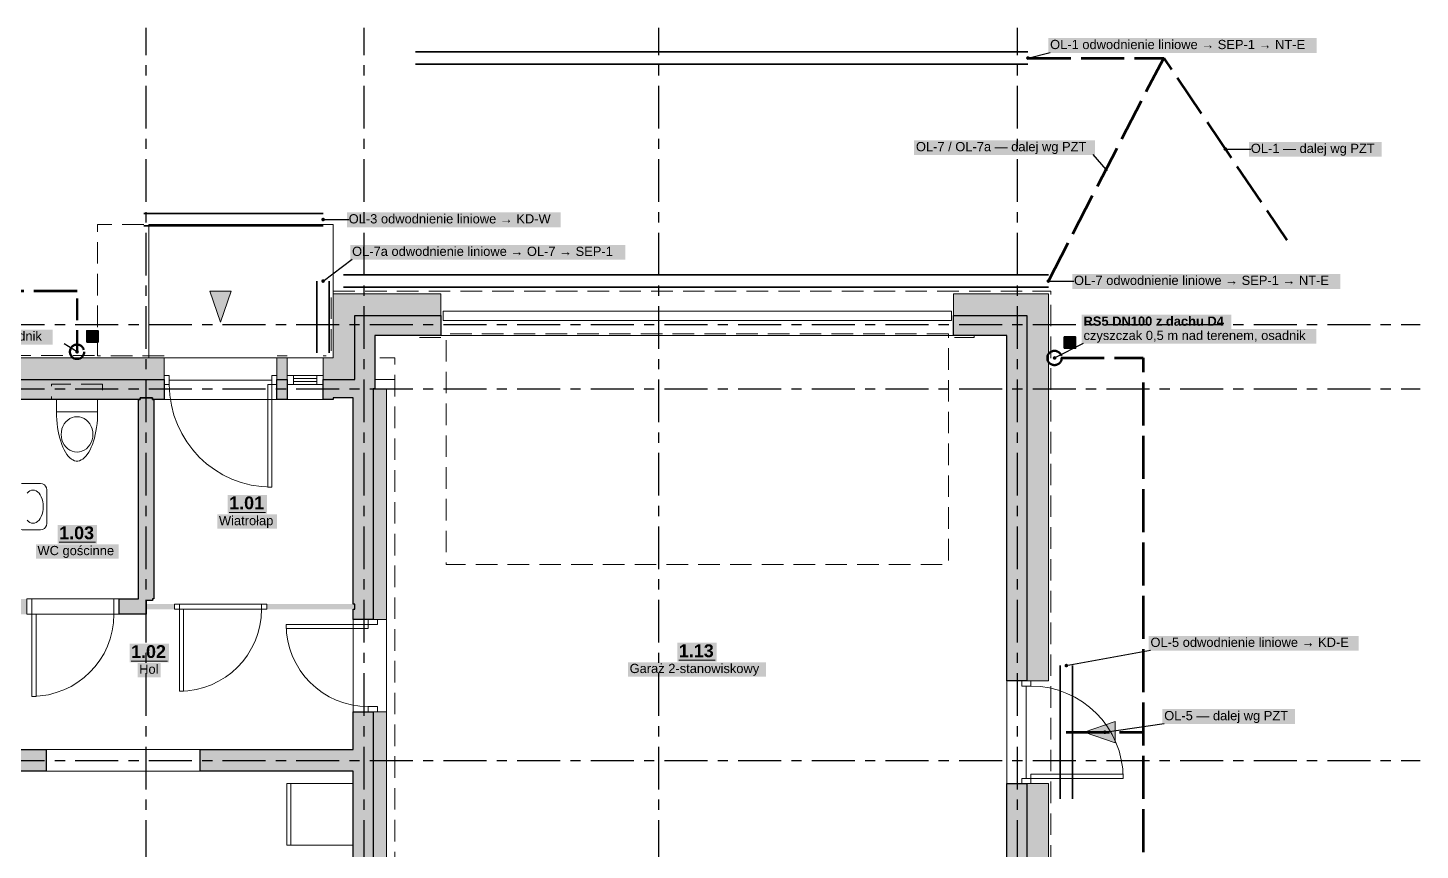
# Model space of a CAD drawing. Header units: metres. Extents: x -4.1 to 68, y -4.1 to 12.3.
# Drawn here: x 54.46 to 68.04, y 4.25 to 12.27 of the extents above; entities that cross this region are included whole.
import ezdxf

# ---------------------------------------------------------------- set-up
doc = ezdxf.new("R2010")
doc.units = ezdxf.units.M
for name, pattern in [('KRESKA_DLUGA', [9.45, 8.4, -1.05]), ('KRESKOWA', [5.25, 4.2, -1.05]), ('PUNKTOWA', [10.5, 8.4, -1.05, 0, -1.05])]:
    doc.linetypes.add(name, pattern=pattern)
doc.layers.add('A-MASKA', color=7, linetype='Continuous', lineweight=18)
doc.layers.add('S-OPISY', color=2, linetype='Continuous', lineweight=25)
for name, color, linetype, lineweight, true_color in [('I-OSIE', 8, 'PUNKTOWA', 18, 0x7a7a7a), ('I-PODKLAD', 8, 'Continuous', 18, 0x9a9a9a), ('I-PODKLAD-SCIANY', 8, 'Continuous', 25, 0x6e6e6e), ('I-PODKLAD-WYPELN', 254, 'Continuous', 18, 0xe6e6e6), ('I-POMIESZCZENIA', 8, 'Continuous', 25, 0x4a4a4a), ('S-DESZCZ', 150, 'KRESKA_DLUGA', 35, 0x00808a), ('S-KANAL', 34, 'Continuous', 50, 0x7a4500)]:
    doc.layers.add(name, color=color, linetype=linetype, lineweight=lineweight, true_color=true_color)
doc.styles.add('PL_ARIAL', font='arial.ttf')
doc.styles.add('PL_ARIAL_B', font='arialbd.ttf')

msp = doc.modelspace()

# ---------------------------------------------------------------- hatches: boundary and pattern name
at = {"layer": 'A-MASKA', "true_color": 0xffffff}
for points in [[(64.416, 12.024), (67.033, 12.024), (67.033, 12.169), (64.416, 12.169)], [(63.107, 11.028), (64.872, 11.028), (64.872, 11.173), (63.107, 11.173)], [(66.375, 11.012), (67.668, 11.012), (67.668, 11.157), (66.375, 11.157)], [(57.575, 10.324), (59.66, 10.324), (59.66, 10.469), (57.575, 10.469)], [(57.608, 10.007), (60.289, 10.007), (60.289, 10.152), (57.608, 10.152)], [(64.65, 9.724), (67.266, 9.724), (67.266, 9.869), (64.65, 9.869)], [(64.743, 9.327), (66.203, 9.327), (66.203, 9.472), (64.743, 9.472)], [(52.415, 9.181), (54.704, 9.181), (54.704, 9.326), (52.415, 9.326)], [(64.743, 9.188), (67.032, 9.188), (67.032, 9.332), (64.743, 9.332)], [(56.411, 7.531), (56.794, 7.531), (56.794, 7.714), (56.411, 7.714)], [(56.311, 7.384), (56.894, 7.384), (56.894, 7.524), (56.311, 7.524)], [(54.753, 7.239), (55.137, 7.239), (55.137, 7.422), (54.753, 7.422)], [(54.541, 7.093), (55.349, 7.093), (55.349, 7.232), (54.541, 7.232)], [(55.454, 6.082), (55.838, 6.082), (55.838, 6.264), (55.454, 6.264)], [(60.798, 6.089), (61.182, 6.089), (61.182, 6.272), (60.798, 6.272)], [(65.396, 6.194), (67.445, 6.194), (67.445, 6.339), (65.396, 6.339)], [(55.533, 5.935), (55.759, 5.935), (55.759, 6.075), (55.533, 6.075)], [(60.317, 5.942), (61.663, 5.942), (61.663, 6.082), (60.317, 6.082)], [(65.529, 5.48), (66.822, 5.48), (66.822, 5.625), (65.529, 5.625)]]:
    msp.add_hatch(color=7, dxfattribs=at).paths.add_polyline_path(points)
at = {"layer": 'I-PODKLAD-WYPELN', "true_color": 0xcfcfcf}
for points in [[(56.342, 9.4), (56.447, 9.7), (56.237, 9.7)], [(55.617, 6.65), (55.892, 6.65), (55.892, 6.6), (55.617, 6.6)], [(57.652, 6.6), (56.792, 6.6), (56.792, 6.65), (57.652, 6.65)], [(64.767, 5.4), (65.067, 5.295), (65.067, 5.505)]]:
    msp.add_hatch(color=7, dxfattribs=at).paths.add_polyline_path(points)
at = {"layer": 'I-PODKLAD-WYPELN', "true_color": 0xe4e4e4}
h = msp.add_hatch(color=7, dxfattribs=at)
h.paths.add_polyline_path([(57.637, 8.66), (57.637, 8.66), (57.442, 8.66), (57.442, 8.66), (57.442, 8.66), (57.442, 8.66), (57.442, 8.66), (57.442, 8.66), (57.442, 8.66), (57.442, 8.66), (57.442, 8.66), (57.442, 8.66), (57.442, 8.66), (57.442, 8.66), (57.442, 8.66), (57.442, 8.66), (57.442, 8.66), (57.442, 8.66), (57.442, 8.66), (57.442, 8.645), (57.442, 8.645), (57.442, 8.645), (57.342, 8.645), (57.342, 8.645), (57.342, 8.645), (57.342, 8.84), (57.342, 8.84), (57.342, 8.84), (57.342, 8.84), (57.342, 9.05), (57.442, 9.05), (57.442, 9.675), (58.492, 9.675), (58.492, 9.465), (58.492, 9.27), (57.847, 9.27), (57.847, 9.27), (57.847, 9.27), (57.847, 9.27), (57.847, 8.75), (57.847, 8.75), (57.847, 8.75), (57.962, 8.75), (57.962, 8.75), (57.962, 8.75), (57.962, 6.5), (57.962, 6.5), (57.962, 6.5), (57.832, 6.5), (57.832, 6.5), (57.832, 6.5), (57.832, 6.5), (57.832, 6.5), (57.637, 6.5), (57.637, 6.5), (57.637, 6.5), (57.637, 6.6), (57.637, 6.6), (57.637, 6.6), (56.792, 6.6), (56.792, 6.65), (57.637, 6.65), (57.637, 6.65), (57.637, 6.65), (57.637, 8.66)])
h.paths.add_polyline_path([(57.652, 9.285), (57.652, 9.285), (57.652, 9.285), (57.652, 9.285)], flags=0)
h.paths.add_polyline_path([(57.652, 8.84), (57.652, 8.84), (57.652, 8.84), (57.652, 8.84)], flags=0)
h.paths.add_polyline_path([(57.652, 8.75), (57.652, 8.75), (57.652, 8.75), (57.652, 8.75), (57.652, 8.75)], flags=0)
h.paths.add_polyline_path([(57.832, 8.75), (57.832, 8.75), (57.832, 8.75), (57.832, 8.75), (57.832, 8.75)], flags=0)
h.paths.add_polyline_path([(57.832, 9.285), (57.832, 9.285), (57.832, 9.285), (57.832, 9.285)], flags=0)
for points in [[(64.417, 9.675), (64.417, 5.9), (64.207, 5.9), (64.012, 5.9), (64.012, 9.27), (63.492, 9.27), (63.492, 9.465), (63.492, 9.675)], [(56.892, 8.645), (56.892, 8.84), (56.892, 8.84), (56.892, 8.84), (56.892, 8.84), (56.892, 9.05), (56.992, 9.05), (56.992, 8.84), (56.992, 8.84), (56.992, 8.84), (56.992, 8.84), (56.992, 8.645), (56.992, 8.645), (56.992, 8.645), (56.892, 8.645), (56.892, 8.645)], [(64.012, 0.105), (64.012, 2.77), (60.692, 2.77), (60.692, 2.5), (60.677, 2.5), (60.542, 2.5), (60.542, 2.77), (60.242, 2.77), (60.242, 2.965), (60.242, 3.095), (64.012, 3.095), (64.012, 4.9), (64.207, 4.9), (64.417, 4.9), (64.417, -0.3), (58.992, -0.3), (58.992, -0.09), (58.992, 0.105), (60.542, 0.105), (60.542, 1.6), (60.677, 1.6), (60.692, 1.6), (60.692, 0.105)]]:
    msp.add_hatch(color=7, dxfattribs=at).paths.add_polyline_path(points)
h = msp.add_hatch(color=7, dxfattribs=at)
h.paths.add_polyline_path([(51.012, 5.23), (51.012, 5.23), (51.012, 5.23), (51.012, 6.35), (51.012, 6.35), (51.012, 6.35), (51.012, 6.35), (51.012, 6.35), (50.892, 6.35), (50.892, 6.35), (50.892, 6.35), (50.892, 6.365), (50.892, 6.365), (50.892, 6.365), (50.892, 6.365), (50.892, 6.5), (50.892, 6.5), (50.892, 6.5), (50.892, 6.5), (50.892, 6.5), (51.512, 6.5), (51.512, 6.5), (51.512, 6.5), (51.512, 6.5), (51.512, 6.5), (51.512, 8.645), (51.512, 8.645), (51.512, 8.645), (51.512, 8.645), (51.512, 8.645), (50.842, 8.645), (50.842, 8.645), (50.842, 8.645), (50.842, 8.84), (50.842, 8.84), (50.842, 8.84), (50.842, 8.84), (50.842, 9.05), (55.792, 9.05), (55.792, 8.84), (55.792, 8.84), (55.792, 8.84), (55.792, 8.84), (55.792, 8.645), (55.792, 8.645), (55.792, 8.645), (55.692, 8.645), (55.692, 6.7), (55.677, 6.7), (55.677, 6.7), (55.677, 6.7), (55.677, 6.7), (55.677, 6.7), (55.677, 6.7), (55.677, 6.7), (55.677, 6.7), (55.677, 6.7), (55.677, 6.7), (55.677, 6.7), (55.677, 6.685), (55.617, 6.685), (55.617, 6.685), (55.617, 6.685), (55.617, 6.685), (55.617, 6.685), (55.617, 6.65), (55.892, 6.65), (55.892, 6.6), (55.617, 6.6), (55.617, 6.565), (55.617, 6.565), (55.617, 6.565), (55.617, 6.55), (55.617, 6.55), (55.617, 6.55), (55.352, 6.55), (55.352, 6.55), (55.352, 6.55), (55.352, 6.565), (55.352, 6.565), (55.352, 6.565), (55.352, 6.565), (55.352, 6.7), (55.352, 6.7), (55.352, 6.7), (55.352, 6.7), (55.352, 6.7), (55.542, 6.7), (55.542, 8.645), (54.347, 8.645), (54.347, 8.645), (54.347, 8.645), (54.347, 6.7), (54.347, 6.7), (54.347, 6.7), (54.347, 6.7), (54.347, 6.7), (54.452, 6.7), (54.452, 6.7), (54.452, 6.7), (54.452, 6.7), (54.452, 6.7), (54.452, 6.565), (54.452, 6.565), (54.452, 6.565), (54.452, 6.55), (54.452, 6.55), (54.452, 6.55), (54.347, 6.55), (54.347, 6.55), (54.347, 6.55), (54.347, 5.23), (54.347, 5.23), (54.347, 5.23), (54.642, 5.23), (54.642, 5.23), (54.642, 5.23), (54.642, 5.23), (54.642, 5.23), (54.642, 5.035), (54.642, 5.035), (54.642, 5.035), (54.642, 5.02), (54.642, 5.02), (54.642, 5.02), (54.242, 5.02), (54.242, 5.02), (54.242, 5.02), (54.242, 5.02), (54.242, 5.02), (53.942, 5.02), (53.942, 5.02), (53.942, 5.02), (53.942, 5.035), (53.942, 5.035), (53.942, 5.035), (53.942, 5.035), (53.942, 5.23), (53.942, 5.23), (53.942, 5.23), (53.942, 5.23), (53.942, 5.23), (54.137, 5.23), (54.137, 5.23), (54.137, 5.23), (54.137, 5.23), (54.137, 5.23), (54.137, 8.645), (54.137, 8.645), (54.137, 8.645), (54.137, 8.645), (54.137, 8.645), (51.722, 8.645), (51.722, 8.645), (51.722, 8.645), (51.722, 5.02), (51.722, 5.02), (51.722, 5.02), (51.722, 5.02), (51.722, 5.02), (50.842, 5.02), (50.842, 5.02), (50.842, 5.02), (50.842, 5.035), (50.842, 5.035), (50.842, 5.035), (50.842, 5.035), (50.842, 5.23), (50.842, 5.23), (50.842, 5.23), (50.842, 5.23), (50.842, 5.23), (51.012, 5.23), (51.012, 5.23)])
h.paths.add_polyline_path([(54.242, 5.035), (54.242, 5.035), (54.242, 5.035), (54.242, 5.035), (54.242, 5.035), (54.242, 5.035), (54.242, 5.02)], flags=0)
h.paths.add_polyline_path([(51.512, 5.23), (51.512, 5.23), (51.512, 5.23), (51.512, 5.23), (51.512, 5.23), (51.512, 5.23), (51.512, 5.23), (51.512, 5.23), (51.512, 5.23), (51.512, 6.35), (51.512, 6.35), (51.512, 6.35), (51.112, 6.35), (51.112, 6.35), (51.112, 6.35), (51.112, 5.23), (51.112, 5.23), (51.112, 5.23)], flags=0)
h.paths.add_polyline_path([(54.242, 5.215), (54.242, 5.215), (54.242, 5.215), (54.242, 5.215), (54.242, 5.215), (54.242, 5.215), (54.242, 5.215), (54.242, 5.215), (54.242, 5.215)], flags=0)
h = msp.add_hatch(color=7, dxfattribs=at)
h.paths.add_polyline_path([(57.637, 5.23), (57.637, 5.23), (57.637, 5.23), (57.637, 5.6), (57.637, 5.6), (57.637, 5.6), (57.832, 5.6), (57.832, 5.6), (57.832, 5.6), (57.832, 5.6), (57.832, 5.6), (57.962, 5.6), (57.962, 5.6), (57.962, 5.6), (57.962, 3.095), (59.342, 3.095), (59.342, 2.965), (59.342, 2.77), (57.962, 2.77), (57.962, 2.785), (57.847, 2.785), (57.847, 1.25), (57.832, 1.25), (57.637, 1.25), (57.637, 2.875), (57.637, 2.875), (57.637, 2.875), (57.637, 2.875), (57.637, 5.02), (57.637, 5.02), (57.637, 5.02), (56.142, 5.02), (56.142, 5.02), (56.142, 5.02), (56.142, 5.035), (56.142, 5.035), (56.142, 5.035), (56.142, 5.035), (56.142, 5.23), (56.142, 5.23), (56.142, 5.23), (56.142, 5.23), (56.142, 5.23), (57.637, 5.23), (57.637, 5.23)])
h.paths.add_polyline_path([(57.832, 2.965), (57.832, 2.965), (57.832, 2.965), (57.832, 2.965)], flags=0)
h.paths.add_polyline_path([(57.962, 2.965), (57.962, 2.965), (57.962, 2.965), (57.962, 2.965)], flags=0)
h.paths.add_polyline_path([(57.832, 2.875), (57.832, 2.875), (57.832, 2.875), (57.832, 2.875)], flags=0)
at = {"layer": 'S-DESZCZ', "true_color": 0x000000}
for points in [[(54.96, 9.11), (54.959, 9.115), (54.958, 9.119), (54.955, 9.122), (54.951, 9.125), (54.947, 9.127), (54.942, 9.128), (54.938, 9.127), (54.934, 9.125), (54.93, 9.122), (54.927, 9.119), (54.926, 9.115), (54.925, 9.11), (54.926, 9.105), (54.927, 9.101), (54.93, 9.098), (54.934, 9.095), (54.938, 9.093), (54.942, 9.093), (54.947, 9.093), (54.951, 9.095), (54.955, 9.098), (54.958, 9.101), (54.959, 9.105)], [(64.495, 9.05), (64.494, 9.055), (64.493, 9.059), (64.49, 9.062), (64.486, 9.065), (64.482, 9.067), (64.477, 9.068), (64.473, 9.067), (64.469, 9.065), (64.465, 9.062), (64.462, 9.059), (64.461, 9.055), (64.46, 9.05), (64.461, 9.045), (64.462, 9.041), (64.465, 9.038), (64.469, 9.035), (64.473, 9.033), (64.477, 9.033), (64.482, 9.033), (64.486, 9.035), (64.49, 9.038), (64.493, 9.041), (64.494, 9.045)]]:
    msp.add_hatch(color=7, dxfattribs=at).paths.add_polyline_path(points)
at = {"layer": 'S-KANAL', "true_color": 0xffffff}
for points in [[(55.037, 9.205), (55.147, 9.205), (55.147, 9.315), (55.037, 9.315)], [(64.572, 9.145), (64.682, 9.145), (64.682, 9.255), (64.572, 9.255)]]:
    msp.add_hatch(color=7, dxfattribs=at).paths.add_polyline_path(points)
at = {"layer": 'S-KANAL', "true_color": 0x000000}
for points in [[(55.037, 9.205), (55.147, 9.205), (55.147, 9.315)], [(64.572, 9.145), (64.682, 9.145), (64.682, 9.255)]]:
    msp.add_hatch(color=7, dxfattribs=at).paths.add_polyline_path(points)
at = {"layer": 'S-OPISY', "true_color": 0x000000}
for points in [[(64.235, 11.975), (64.234, 11.98), (64.233, 11.984), (64.23, 11.987), (64.226, 11.99), (64.222, 11.992), (64.217, 11.992), (64.213, 11.992), (64.209, 11.99), (64.205, 11.987), (64.202, 11.984), (64.201, 11.98), (64.2, 11.975), (64.201, 11.97), (64.202, 11.966), (64.205, 11.963), (64.209, 11.96), (64.213, 11.958), (64.217, 11.957), (64.222, 11.958), (64.226, 11.96), (64.23, 11.963), (64.233, 11.966), (64.234, 11.97)], [(66.16, 11.087), (66.159, 11.092), (66.158, 11.096), (66.155, 11.1), (66.151, 11.103), (66.147, 11.104), (66.142, 11.105), (66.138, 11.104), (66.134, 11.103), (66.13, 11.1), (66.127, 11.096), (66.126, 11.092), (66.125, 11.087), (66.126, 11.083), (66.127, 11.079), (66.13, 11.075), (66.134, 11.072), (66.138, 11.071), (66.142, 11.07), (66.147, 11.071), (66.151, 11.072), (66.155, 11.075), (66.158, 11.079), (66.159, 11.083)], [(64.997, 10.887), (64.997, 10.892), (64.995, 10.896), (64.992, 10.9), (64.989, 10.903), (64.984, 10.904), (64.98, 10.905), (64.975, 10.904), (64.971, 10.903), (64.968, 10.9), (64.965, 10.896), (64.963, 10.892), (64.962, 10.887), (64.963, 10.883), (64.965, 10.879), (64.968, 10.875), (64.971, 10.872), (64.975, 10.871), (64.98, 10.87), (64.984, 10.871), (64.989, 10.872), (64.992, 10.875), (64.995, 10.879), (64.997, 10.883)], [(57.36, 10.4), (57.359, 10.405), (57.358, 10.409), (57.355, 10.412), (57.351, 10.415), (57.347, 10.417), (57.342, 10.417), (57.338, 10.417), (57.334, 10.415), (57.33, 10.412), (57.327, 10.409), (57.326, 10.405), (57.325, 10.4), (57.326, 10.395), (57.327, 10.391), (57.33, 10.388), (57.334, 10.385), (57.338, 10.383), (57.342, 10.382), (57.347, 10.383), (57.351, 10.385), (57.355, 10.388), (57.358, 10.391), (57.359, 10.395)], [(57.36, 9.8), (57.359, 9.805), (57.358, 9.809), (57.355, 9.812), (57.351, 9.815), (57.347, 9.817), (57.342, 9.817), (57.338, 9.817), (57.334, 9.815), (57.33, 9.812), (57.327, 9.809), (57.326, 9.805), (57.325, 9.8), (57.326, 9.795), (57.327, 9.791), (57.33, 9.788), (57.334, 9.785), (57.338, 9.783), (57.342, 9.782), (57.347, 9.783), (57.351, 9.785), (57.355, 9.788), (57.358, 9.791), (57.359, 9.795)], [(64.435, 9.8), (64.434, 9.805), (64.433, 9.809), (64.43, 9.812), (64.426, 9.815), (64.422, 9.817), (64.417, 9.817), (64.413, 9.817), (64.409, 9.815), (64.405, 9.812), (64.402, 9.809), (64.401, 9.805), (64.4, 9.8), (64.401, 9.795), (64.402, 9.791), (64.405, 9.788), (64.409, 9.785), (64.413, 9.783), (64.417, 9.782), (64.422, 9.783), (64.426, 9.785), (64.43, 9.788), (64.433, 9.791), (64.434, 9.795)], [(54.96, 9.11), (54.959, 9.115), (54.958, 9.119), (54.955, 9.122), (54.951, 9.125), (54.947, 9.127), (54.942, 9.128), (54.938, 9.127), (54.934, 9.125), (54.93, 9.122), (54.927, 9.119), (54.926, 9.115), (54.925, 9.11), (54.926, 9.105), (54.927, 9.101), (54.93, 9.098), (54.934, 9.095), (54.938, 9.093), (54.942, 9.093), (54.947, 9.093), (54.951, 9.095), (54.955, 9.098), (54.958, 9.101), (54.959, 9.105)], [(64.495, 9.05), (64.494, 9.055), (64.493, 9.059), (64.49, 9.062), (64.486, 9.065), (64.482, 9.067), (64.477, 9.068), (64.473, 9.067), (64.469, 9.065), (64.465, 9.062), (64.462, 9.059), (64.461, 9.055), (64.46, 9.05), (64.461, 9.045), (64.462, 9.041), (64.465, 9.038), (64.469, 9.035), (64.473, 9.033), (64.477, 9.033), (64.482, 9.033), (64.486, 9.035), (64.49, 9.038), (64.493, 9.041), (64.494, 9.045)], [(64.61, 6.05), (64.609, 6.055), (64.608, 6.059), (64.605, 6.062), (64.601, 6.065), (64.597, 6.067), (64.592, 6.067), (64.588, 6.067), (64.584, 6.065), (64.58, 6.062), (64.577, 6.059), (64.576, 6.055), (64.575, 6.05), (64.576, 6.045), (64.577, 6.041), (64.58, 6.038), (64.584, 6.035), (64.588, 6.033), (64.592, 6.032), (64.597, 6.033), (64.601, 6.035), (64.605, 6.038), (64.608, 6.041), (64.609, 6.045)], [(64.985, 5.4), (64.984, 5.405), (64.983, 5.409), (64.98, 5.412), (64.976, 5.415), (64.972, 5.417), (64.967, 5.417), (64.963, 5.417), (64.959, 5.415), (64.955, 5.412), (64.952, 5.409), (64.951, 5.405), (64.95, 5.4), (64.951, 5.395), (64.952, 5.391), (64.955, 5.388), (64.959, 5.385), (64.963, 5.383), (64.967, 5.382), (64.972, 5.383), (64.976, 5.385), (64.98, 5.388), (64.983, 5.391), (64.984, 5.395)]]:
    msp.add_hatch(color=7, dxfattribs=at).paths.add_polyline_path(points)

# ---------------------------------------------------------------- linework, layer by layer
at = {"layer": 'I-OSIE', "linetype": 'PUNKTOWA', "lineweight": 25, "ltscale": 0.049534, "flags": 128}
for points in [[(55.617, -3.75), (55.617, 12.269)], [(57.742, -3.75), (57.742, 12.269)], [(60.617, -3.75), (60.617, 12.269)], [(64.117, -3.75), (64.117, 12.269)]]:
    msp.add_lwpolyline(points, dxfattribs=at)
at = {"layer": 'I-OSIE', "linetype": 'PUNKTOWA', "lineweight": 25, "ltscale": 0.049821, "flags": 128}
for points in [[(41.992, 9.375), (68.044, 9.375)], [(41.992, 8.75), (68.044, 8.75)], [(41.992, 5.125), (68.044, 5.125)]]:
    msp.add_lwpolyline(points, dxfattribs=at)
at = {"layer": 'I-PODKLAD', "linetype": 'KRESKOWA', "lineweight": 13, "ltscale": 0.05, "flags": 128}
for points in [[(55.792, 9.07), (55.142, 9.07), (55.142, 10.35), (57.442, 10.35), (57.442, 9.695), (57.422, 9.695), (57.422, 9.07), (57.343, 9.07)], [(57.443, 9.7), (64.442, 9.7), (64.442, -0.325), (64.418, -0.325)], [(58.492, 9.25), (58.242, 9.25)], [(63.692, 9.27), (63.692, 9.25), (63.493, 9.25)], [(54.307, 9.05), (54.307, 9.075), (55.142, 9.075)], [(56.992, 9.07), (56.893, 9.07)], [(58.042, 3.095), (58.042, 9.05), (57.848, 9.05)], [(57.848, 8.84), (58.042, 8.84)], [(54.642, 5.23), (56.142, 5.23)], [(54.642, 5.02), (56.142, 5.02)]]:
    msp.add_lwpolyline(points, dxfattribs=at)
at = {"layer": 'I-PODKLAD', "lineweight": 13, "ltscale": 0.05}
for points in [[(55.642, 9.05), (55.642, 10.35), (57.442, 10.35), (57.442, 9.675)], [(58.493, 9.27), (63.492, 9.27)], [(56.892, 9.05), (55.793, 9.05)], [(57.342, 9.05), (56.993, 9.05)], [(55.793, 8.645), (56.892, 8.645)], [(56.993, 8.645), (57.342, 8.645)], [(55.352, 6.7), (54.453, 6.7)], [(54.453, 6.55), (55.352, 6.55)], [(56.792, 6.65), (55.893, 6.65)], [(55.893, 6.6), (56.792, 6.6)], [(57.637, 6.5), (57.637, 5.601)], [(57.962, 5.601), (57.962, 6.5)], [(64.012, 5.899), (64.012, 4.901)], [(56.142, 5.23), (54.643, 5.23)], [(54.643, 5.02), (56.142, 5.02)]]:
    msp.add_lwpolyline(points, dxfattribs=at)
for points in [[(56.342, 9.4), (56.447, 9.7), (56.237, 9.7)], [(64.767, 5.4), (65.067, 5.295), (65.067, 5.505)]]:
    msp.add_lwpolyline(points, close=True, dxfattribs=at)
at = {"layer": 'I-PODKLAD', "lineweight": 18, "ltscale": 0.05}
for points in [[(63.472, 9.505), (58.512, 9.505), (58.512, 9.415), (63.472, 9.415)], [(55.792, 8.79), (55.842, 8.79), (55.842, 8.88), (55.792, 8.88)], [(56.892, 8.79), (56.842, 8.79), (56.842, 8.88), (56.892, 8.88)], [(57.342, 8.79), (56.992, 8.79), (56.992, 8.88), (57.342, 8.88)], [(56.842, 8.79), (56.842, 7.79), (56.802, 7.79), (56.802, 8.79)], [(55.142, 8.645), (54.742, 8.645), (54.742, 8.525), (55.142, 8.525)], [(54.787, 8.304), (54.789, 8.277), (54.795, 8.251), (54.804, 8.226), (54.817, 8.203), (54.833, 8.182), (54.851, 8.164), (54.872, 8.15), (54.895, 8.14), (54.918, 8.134), (54.942, 8.131), (54.967, 8.134), (54.99, 8.14), (55.013, 8.15), (55.034, 8.164), (55.052, 8.182), (55.068, 8.203), (55.081, 8.226), (55.09, 8.251), (55.096, 8.277), (55.097, 8.304), (55.096, 8.331), (55.09, 8.358), (55.081, 8.383), (55.068, 8.406), (55.052, 8.426), (55.034, 8.444), (55.013, 8.458), (54.99, 8.469), (54.967, 8.475), (54.942, 8.477), (54.918, 8.475), (54.895, 8.469), (54.872, 8.458), (54.851, 8.444), (54.833, 8.426), (54.817, 8.406), (54.804, 8.383), (54.795, 8.358), (54.789, 8.331)], [(54.347, 7.435), (54.35, 7.416), (54.359, 7.4), (54.372, 7.386), (54.389, 7.378), (54.407, 7.375), (54.587, 7.375), (54.606, 7.378), (54.623, 7.386), (54.636, 7.4), (54.644, 7.416), (54.647, 7.435), (54.647, 7.765), (54.644, 7.784), (54.636, 7.8), (54.623, 7.814), (54.606, 7.822), (54.587, 7.825), (54.407, 7.825), (54.389, 7.822), (54.372, 7.814), (54.359, 7.8), (54.35, 7.784), (54.347, 7.765)], [(54.452, 6.55), (54.502, 6.55), (54.502, 6.7), (54.452, 6.7)], [(55.352, 6.55), (55.302, 6.55), (55.302, 6.7), (55.352, 6.7)], [(54.502, 6.55), (54.502, 5.75), (54.542, 5.75), (54.542, 6.55)], [(55.892, 6.6), (55.942, 6.6), (55.942, 6.65), (55.892, 6.65)], [(55.942, 6.6), (55.942, 5.8), (55.982, 5.8), (55.982, 6.6)], [(56.792, 6.6), (56.742, 6.6), (56.742, 6.65), (56.792, 6.65)], [(57.782, 6.45), (56.982, 6.45), (56.982, 6.41), (57.782, 6.41)], [(57.782, 6.5), (57.782, 6.45), (57.872, 6.45), (57.872, 6.5)], [(64.247, 5.9), (64.247, 5.85), (64.157, 5.85), (64.157, 5.9)], [(57.782, 5.6), (57.782, 5.65), (57.872, 5.65), (57.872, 5.6)], [(57.637, 4.3), (57.637, 4.9), (56.987, 4.9), (56.987, 4.3)], [(64.247, 4.9), (64.247, 4.95), (64.157, 4.95), (64.157, 4.9)], [(64.247, 4.95), (65.147, 4.95), (65.147, 4.99), (64.247, 4.99)]]:
    msp.add_lwpolyline(points, close=True, dxfattribs=at)
at = {"layer": 'I-PODKLAD', "linetype": 'KRESKOWA', "lineweight": 18, "ltscale": 0.05, "flags": 128}
for points in [[(63.442, 9.285), (58.542, 9.285), (58.542, 7.035), (63.442, 7.035)], [(55.192, 8.795), (54.692, 8.795), (54.692, 8.645), (55.192, 8.645)]]:
    msp.add_lwpolyline(points, close=True, dxfattribs=at)
at = {"layer": 'I-PODKLAD', "lineweight": 18, "ltscale": 0.05}
for points in [[(56.842, 8.835), (55.842, 8.835)], [(57.052, 8.79), (57.052, 8.88)], [(57.282, 8.851), (57.052, 8.851)], [(57.282, 8.79), (57.282, 8.88)], [(57.282, 8.819), (57.052, 8.819)], [(54.742, 8.525), (54.743, 8.486), (54.745, 8.448), (54.748, 8.41), (54.753, 8.373), (54.758, 8.337), (54.765, 8.302), (54.773, 8.268), (54.783, 8.237), (54.793, 8.207), (54.804, 8.179), (54.816, 8.153), (54.829, 8.13), (54.842, 8.109), (54.857, 8.091), (54.871, 8.076), (54.887, 8.064), (54.902, 8.055), (54.918, 8.048), (54.934, 8.045), (54.95, 8.045), (54.967, 8.048), (54.982, 8.055), (54.998, 8.064), (55.013, 8.076), (55.028, 8.091), (55.042, 8.109), (55.056, 8.13), (55.069, 8.153), (55.081, 8.179), (55.092, 8.207), (55.102, 8.237), (55.111, 8.268), (55.12, 8.302), (55.126, 8.337), (55.132, 8.373), (55.137, 8.41), (55.14, 8.448), (55.142, 8.486), (55.142, 8.525)], [(54.454, 7.469), (54.467, 7.456), (54.482, 7.446), (54.497, 7.44), (54.512, 7.438), (54.528, 7.44), (54.543, 7.446), (54.557, 7.456), (54.571, 7.469), (54.582, 7.485), (54.593, 7.505), (54.601, 7.526), (54.607, 7.55), (54.61, 7.575), (54.611, 7.6), (54.61, 7.625), (54.607, 7.65), (54.601, 7.674), (54.593, 7.695), (54.582, 7.715), (54.571, 7.731), (54.557, 7.744), (54.543, 7.754), (54.528, 7.76), (54.512, 7.762), (54.497, 7.76), (54.482, 7.754), (54.467, 7.744), (54.454, 7.731)], [(64.202, 4.95), (64.202, 5.85)], [(57.027, 4.3), (57.027, 4.9)]]:
    msp.add_lwpolyline(points, dxfattribs=at)
at = {"layer": 'I-PODKLAD', "lineweight": 13, "ltscale": 0.05}
for centre, radius, start, end in [((56.842, 8.79), 1, 180, 270), ((54.502, 6.55), 0.8, -90, 0), ((55.942, 6.6), 0.8, -90, 0), ((57.782, 6.45), 0.8, -180, -90), ((64.247, 4.95), 0.9, 0, 90)]:
    msp.add_arc(centre, radius, start, end, dxfattribs=at)
at = {"layer": 'I-PODKLAD-SCIANY', "lineweight": 13, "ltscale": 0.05}
for points in [[(57.342, 8.84), (57.342, 8.84), (57.342, 9.05), (57.342, 9.05), (57.342, 9.05), (57.442, 9.05), (57.442, 9.05), (57.442, 9.05), (57.442, 9.05), (57.442, 9.05), (57.442, 9.05), (57.442, 9.05), (57.442, 9.05), (57.442, 9.05), (57.442, 9.05), (57.442, 9.05), (57.442, 9.05), (57.442, 9.05), (57.442, 9.05), (57.442, 9.05), (57.442, 9.05), (57.442, 9.05), (57.442, 9.675), (57.442, 9.675), (57.442, 9.675), (58.492, 9.675), (58.492, 9.675), (58.492, 9.675), (58.492, 9.465), (58.492, 9.465), (58.492, 9.465), (57.652, 9.465), (57.652, 9.465), (57.652, 9.465), (57.652, 9.465), (57.652, 9.465), (57.652, 9.465), (57.652, 9.465), (57.652, 9.465), (57.652, 9.465), (57.652, 9.465), (57.652, 9.465), (57.652, 9.465), (57.652, 9.465), (57.652, 9.465), (57.652, 9.465), (57.652, 9.465), (57.652, 9.465), (57.652, 8.84), (57.652, 8.84), (57.652, 8.84), (57.342, 8.84)], [(63.492, 9.465), (63.492, 9.465), (63.492, 9.675), (63.492, 9.675), (63.492, 9.675), (64.417, 9.675), (64.417, 9.675), (64.417, 9.675), (64.417, 5.9), (64.417, 5.9), (64.417, 5.9), (64.207, 5.9), (64.207, 5.9), (64.207, 5.9), (64.207, 9.465), (64.207, 9.465), (64.207, 9.465), (64.207, 9.465), (64.207, 9.465), (64.207, 9.465), (64.207, 9.465), (64.207, 9.465), (64.207, 9.465), (64.207, 9.465), (64.207, 9.465), (64.207, 9.465), (64.207, 9.465), (64.207, 9.465), (64.207, 9.465), (64.207, 9.465), (64.207, 9.465), (63.492, 9.465)], [(50.842, 8.84), (50.842, 8.84), (50.842, 9.05), (50.842, 9.05), (50.842, 9.05), (55.792, 9.05), (55.792, 9.05), (55.792, 9.05), (55.792, 8.84), (55.792, 8.84), (55.792, 8.84), (50.842, 8.84)], [(56.892, 8.84), (56.892, 8.84), (56.892, 9.05), (56.892, 9.05), (56.892, 9.05), (56.992, 9.05), (56.992, 9.05), (56.992, 9.05), (56.992, 8.84), (56.992, 8.84), (56.992, 8.84), (56.892, 8.84)], [(57.832, 6.5), (57.832, 6.5), (57.832, 6.5), (57.832, 8.75), (57.832, 8.75), (57.832, 8.75), (57.832, 8.75), (57.832, 8.75), (57.962, 8.75), (57.962, 8.75), (57.962, 8.75), (57.962, 8.75), (57.962, 8.75), (57.962, 6.5), (57.962, 6.5), (57.962, 6.5), (57.962, 6.5), (57.832, 6.5)]]:
    msp.add_lwpolyline(points, close=True, dxfattribs=at)
at = {"layer": 'I-PODKLAD-SCIANY', "lineweight": 25, "ltscale": 0.05}
for points in [[(57.342, 8.645), (57.342, 8.645), (57.342, 8.645), (57.342, 8.84), (57.342, 8.84), (57.342, 8.84), (57.342, 8.84), (57.342, 8.84), (57.652, 8.84), (57.652, 8.84), (57.652, 8.84), (57.652, 8.84), (57.652, 8.84), (57.652, 8.84), (57.652, 8.84), (57.652, 8.84), (57.652, 8.84), (57.652, 8.84), (57.652, 8.84), (57.652, 8.84), (57.652, 8.84), (57.652, 8.84), (57.652, 8.84), (57.652, 8.84), (57.652, 8.84), (57.652, 9.285), (57.652, 9.465), (57.652, 9.465), (57.652, 9.465), (58.492, 9.465), (58.492, 9.465), (58.492, 9.465), (58.492, 9.27), (58.492, 9.27), (58.492, 9.27), (57.847, 9.27), (57.847, 9.27), (57.847, 9.27), (57.847, 9.27), (57.847, 9.27), (57.847, 9.27), (57.847, 9.27), (57.847, 9.27), (57.847, 9.27), (57.847, 9.27), (57.847, 9.27), (57.847, 9.27), (57.847, 9.27), (57.847, 9.27), (57.847, 9.27), (57.847, 9.27), (57.847, 9.27), (57.847, 8.75), (57.847, 8.75), (57.847, 8.75), (57.847, 8.75), (57.847, 8.75), (57.832, 8.75), (57.832, 8.75), (57.832, 8.75), (57.832, 8.75), (57.832, 8.75), (57.832, 8.75), (57.832, 8.75), (57.832, 8.75), (57.832, 8.75), (57.832, 8.75), (57.832, 8.75), (57.832, 8.75), (57.832, 8.75), (57.832, 8.75), (57.832, 8.75), (57.832, 8.75), (57.832, 8.75), (57.832, 6.5), (57.832, 6.5), (57.832, 6.5), (57.832, 6.5), (57.637, 6.5), (57.637, 6.5), (57.637, 6.5), (57.637, 6.5), (57.637, 6.6), (57.637, 6.6), (57.637, 6.6), (57.637, 6.6), (57.652, 6.6), (57.652, 6.6), (57.652, 6.6), (57.652, 6.6), (57.652, 6.6), (57.652, 6.6), (57.652, 6.6), (57.652, 6.6), (57.652, 6.6), (57.652, 6.6), (57.652, 6.6), (57.652, 6.6), (57.652, 6.6), (57.652, 6.6), (57.652, 6.6), (57.652, 6.6), (57.652, 6.6), (57.652, 6.65), (57.652, 6.65), (57.652, 6.65), (57.652, 6.65), (57.652, 6.65), (57.652, 6.65), (57.652, 6.65), (57.652, 6.65), (57.652, 6.65), (57.652, 6.65), (57.652, 6.65), (57.652, 6.65), (57.652, 6.65), (57.652, 6.65), (57.652, 6.65), (57.652, 6.65), (57.652, 6.65), (57.637, 6.65), (57.637, 6.65), (57.637, 6.65), (57.637, 6.65), (57.637, 8.66), (57.637, 8.66), (57.637, 8.66), (57.637, 8.66), (57.637, 8.66), (57.637, 8.66), (57.637, 8.66), (57.637, 8.66), (57.637, 8.66), (57.637, 8.66), (57.637, 8.66), (57.637, 8.66), (57.637, 8.66), (57.637, 8.66), (57.637, 8.66), (57.637, 8.66), (57.637, 8.66), (57.442, 8.66), (57.442, 8.66), (57.442, 8.66), (57.442, 8.66), (57.442, 8.66), (57.442, 8.66), (57.442, 8.66), (57.442, 8.66), (57.442, 8.66), (57.442, 8.66), (57.442, 8.66), (57.442, 8.66), (57.442, 8.66), (57.442, 8.66), (57.442, 8.66), (57.442, 8.66), (57.442, 8.66), (57.442, 8.645), (57.442, 8.645), (57.442, 8.645), (57.442, 8.645), (57.442, 8.645), (57.342, 8.645), (57.342, 8.645)], [(63.492, 9.27), (63.492, 9.27), (63.492, 9.465), (63.492, 9.465), (63.492, 9.465), (64.207, 9.465), (64.207, 9.465), (64.207, 9.465), (64.207, 5.9), (64.207, 5.9), (64.207, 5.9), (64.012, 5.9), (64.012, 5.9), (64.012, 5.9), (64.012, 9.27), (64.012, 9.27), (64.012, 9.27), (64.012, 9.27), (64.012, 9.27), (64.012, 9.27), (64.012, 9.27), (64.012, 9.27), (64.012, 9.27), (64.012, 9.27), (64.012, 9.27), (64.012, 9.27), (64.012, 9.27), (64.012, 9.27), (64.012, 9.27), (64.012, 9.27), (64.012, 9.27), (63.492, 9.27)], [(56.892, 8.645), (56.892, 8.645), (56.892, 8.645), (56.892, 8.84), (56.892, 8.84), (56.892, 8.84), (56.892, 8.84), (56.892, 8.84), (56.992, 8.84), (56.992, 8.84), (56.992, 8.84), (56.992, 8.84), (56.992, 8.84), (56.992, 8.645), (56.992, 8.645), (56.992, 8.645), (56.992, 8.645), (56.992, 8.645), (56.892, 8.645), (56.892, 8.645)], [(55.352, 6.565), (55.352, 6.7), (55.352, 6.7), (55.352, 6.7), (55.352, 6.7), (55.352, 6.7), (55.542, 6.7), (55.542, 6.7), (55.542, 6.7), (55.542, 6.7), (55.542, 6.7), (55.542, 6.7), (55.542, 6.7), (55.542, 6.7), (55.542, 6.7), (55.542, 6.7), (55.542, 6.7), (55.542, 6.7), (55.542, 6.7), (55.542, 6.7), (55.542, 6.7), (55.542, 6.7), (55.542, 6.7), (55.542, 8.645), (55.542, 8.645), (55.542, 8.645), (55.557, 8.645), (55.557, 8.645), (55.557, 8.645), (55.557, 8.645), (55.557, 8.645), (55.557, 8.645), (55.557, 8.645), (55.557, 8.645), (55.557, 8.645), (55.557, 8.645), (55.557, 8.645), (55.557, 8.645), (55.557, 8.645), (55.557, 8.645), (55.557, 8.645), (55.557, 8.645), (55.557, 8.645), (55.557, 8.66), (55.557, 8.66), (55.557, 8.66), (55.677, 8.66), (55.677, 8.66), (55.677, 8.66), (55.677, 8.645), (55.677, 8.645), (55.677, 8.645), (55.677, 8.645), (55.677, 8.645), (55.677, 8.645), (55.677, 8.645), (55.677, 8.645), (55.677, 8.645), (55.677, 8.645), (55.677, 8.645), (55.677, 8.645), (55.677, 8.645), (55.677, 8.645), (55.677, 8.645), (55.677, 8.645), (55.677, 8.645), (55.692, 8.645), (55.692, 8.645), (55.692, 8.645), (55.692, 6.7), (55.692, 6.7), (55.692, 6.7), (55.677, 6.7), (55.677, 6.7), (55.677, 6.7), (55.677, 6.7), (55.677, 6.7), (55.677, 6.7), (55.677, 6.7), (55.677, 6.7), (55.677, 6.7), (55.677, 6.7), (55.677, 6.7), (55.677, 6.7), (55.677, 6.7), (55.677, 6.7), (55.677, 6.7), (55.677, 6.7), (55.677, 6.7), (55.677, 6.685), (55.677, 6.685), (55.677, 6.685), (55.617, 6.685), (55.617, 6.685), (55.617, 6.685), (55.617, 6.685), (55.617, 6.685), (55.617, 6.685), (55.617, 6.685), (55.617, 6.685), (55.617, 6.685), (55.617, 6.685), (55.617, 6.685), (55.617, 6.685), (55.617, 6.685), (55.617, 6.685), (55.617, 6.685), (55.617, 6.685), (55.617, 6.685), (55.617, 6.55), (55.617, 6.55), (55.617, 6.55), (55.617, 6.55), (55.352, 6.55), (55.352, 6.55), (55.352, 6.55), (55.352, 6.55), (55.352, 6.565)]]:
    msp.add_lwpolyline(points, close=True, dxfattribs=at)
for points in [[(50.842, 8.84), (55.792, 8.84), (55.792, 8.84), (55.792, 8.84), (55.792, 8.84), (55.792, 8.84), (55.792, 8.645), (55.792, 8.645), (55.792, 8.645), (55.792, 8.645), (55.792, 8.645), (55.677, 8.645), (55.677, 8.645), (55.677, 8.645), (55.677, 8.645), (55.677, 8.645), (55.677, 8.66), (55.677, 8.66), (55.677, 8.66), (55.677, 8.66), (55.677, 8.66), (55.677, 8.66), (55.677, 8.66), (55.677, 8.66), (55.677, 8.66), (55.677, 8.66), (55.677, 8.66), (55.677, 8.66), (55.677, 8.66), (55.677, 8.66), (55.677, 8.66), (55.677, 8.66), (55.677, 8.66), (55.557, 8.66), (55.557, 8.66), (55.557, 8.66), (55.557, 8.66), (55.557, 8.66), (55.557, 8.66), (55.557, 8.66), (55.557, 8.66), (55.557, 8.66), (55.557, 8.66), (55.557, 8.66), (55.557, 8.66), (55.557, 8.66), (55.557, 8.66), (55.557, 8.66), (55.557, 8.66), (55.557, 8.66), (55.557, 8.645), (55.557, 8.645), (55.557, 8.645), (55.557, 8.645), (55.557, 8.645), (54.332, 8.645)], [(57.637, 1.25), (57.637, 5.02), (57.637, 5.02), (57.637, 5.02), (57.637, 5.02), (57.637, 5.02), (57.637, 5.02), (57.637, 5.02), (57.637, 5.02), (57.637, 5.02), (57.637, 5.02), (57.637, 5.02), (57.637, 5.02), (57.637, 5.02), (57.637, 5.02), (57.637, 5.02), (57.637, 5.02), (57.637, 5.02), (56.142, 5.02), (56.142, 5.02), (56.142, 5.02), (56.142, 5.02), (56.142, 5.035), (56.142, 5.035), (56.142, 5.23), (56.142, 5.23), (56.142, 5.23), (56.142, 5.23), (56.142, 5.23), (57.637, 5.23), (57.637, 5.23), (57.637, 5.23), (57.637, 5.23), (57.637, 5.23), (57.637, 5.23), (57.637, 5.23), (57.637, 5.23), (57.637, 5.23), (57.637, 5.23), (57.637, 5.23), (57.637, 5.23), (57.637, 5.23), (57.637, 5.23), (57.637, 5.23), (57.637, 5.23), (57.637, 5.23), (57.637, 5.6), (57.637, 5.6), (57.637, 5.6), (57.637, 5.6), (57.832, 5.6), (57.832, 5.6), (57.832, 5.6), (57.832, 5.6), (57.832, 2.965)], [(54.332, 5.23), (54.642, 5.23), (54.642, 5.23), (54.642, 5.23), (54.642, 5.23), (54.642, 5.23), (54.642, 5.02), (54.642, 5.02), (54.642, 5.02), (54.642, 5.02), (53.942, 5.02)], [(64.012, 2.965), (64.012, 4.9), (64.012, 4.9), (64.012, 4.9), (64.207, 4.9), (64.207, 4.9), (64.207, 4.9), (64.207, -0.09)]]:
    msp.add_lwpolyline(points, dxfattribs=at)
at = {"layer": 'I-PODKLAD-SCIANY', "lineweight": 13, "ltscale": 0.05}
for points in [[(57.832, 2.965), (57.832, 5.6), (57.832, 5.6), (57.832, 5.6), (57.832, 5.6), (57.962, 5.6), (57.962, 5.6), (57.962, 5.6), (57.962, 5.6), (57.962, 3.095)], [(64.207, -0.09), (64.207, 4.9), (64.207, 4.9), (64.207, 4.9), (64.417, 4.9), (64.417, 4.9), (64.417, 4.9), (64.417, -0.3)]]:
    msp.add_lwpolyline(points, dxfattribs=at)
at = {"layer": 'I-POMIESZCZENIA', "lineweight": 18, "ltscale": 0.05}
for points in [[(56.426, 7.544), (56.779, 7.544)], [(54.768, 7.252), (55.122, 7.252)], [(55.469, 6.094), (55.823, 6.094)], [(60.813, 6.102), (61.167, 6.102)]]:
    msp.add_lwpolyline(points, dxfattribs=at)
at = {"layer": 'S-DESZCZ', "linetype": 'Continuous', "lineweight": 35, "ltscale": 0.05, "flags": 128}
for points in [[(58.242, 12.035), (64.217, 12.035)], [(58.242, 11.915), (64.217, 11.915)], [(55.592, 10.46), (57.342, 10.46)], [(55.592, 10.34), (57.342, 10.34)], [(57.282, 9.1), (57.282, 9.8)], [(57.402, 9.1), (57.402, 9.8)], [(57.542, 9.86), (64.417, 9.86)], [(57.542, 9.74), (64.417, 9.74)], [(64.532, 4.75), (64.532, 6.05)], [(64.652, 4.75), (64.652, 6.05)]]:
    msp.add_lwpolyline(points, dxfattribs=at)
at = {"layer": 'S-DESZCZ', "linetype": 'KRESKA_DLUGA', "lineweight": 70, "ltscale": 0.05, "flags": 128}
for points in [[(64.217, 11.975), (65.542, 11.975), (66.742, 10.2)], [(64.417, 9.8), (65.542, 11.975)], [(54.942, 9.7), (42.442, 9.7)], [(64.542, 9.05), (65.342, 9.05), (65.342, -3.3)], [(64.592, 5.4), (65.342, 5.4)]]:
    msp.add_lwpolyline(points, dxfattribs=at)
at = {"layer": 'S-DESZCZ', "linetype": 'KRESKOWA', "lineweight": 50, "ltscale": 0.05, "flags": 128}
for points in [[(54.942, 9.11), (54.942, 9.65), (54.892, 9.65)], [(64.477, 9.05), (64.492, 9.05)]]:
    msp.add_lwpolyline(points, dxfattribs=at)
at = {"layer": 'S-DESZCZ', "lineweight": 50, "ltscale": 0.05}
for centre in [(54.942, 9.11), (64.477, 9.05)]:
    msp.add_circle(centre, 0.07, dxfattribs=at)
at = {"layer": 'S-KANAL', "lineweight": 35, "ltscale": 0.05}
for points in [[(55.037, 9.205), (55.147, 9.205), (55.147, 9.315), (55.037, 9.315)], [(64.572, 9.145), (64.682, 9.145), (64.682, 9.255), (64.572, 9.255)]]:
    msp.add_lwpolyline(points, close=True, dxfattribs=at)
at = {"layer": 'S-OPISY', "lineweight": 25, "ltscale": 0.05}
for points in [[(64.217, 11.975), (64.434, 12.03)], [(64.98, 10.887), (64.855, 11.034)], [(66.142, 11.087), (66.392, 11.087)], [(57.342, 10.4), (57.592, 10.4)], [(57.342, 9.8), (57.625, 10.013)], [(64.417, 9.8), (64.667, 9.8)], [(54.942, 9.11), (54.817, 9.187)], [(64.477, 9.05), (64.76, 9.193)], [(64.592, 6.05), (65.413, 6.2)], [(64.967, 5.4), (65.547, 5.486)]]:
    msp.add_lwpolyline(points, dxfattribs=at)

# ---------------------------------------------------------------- texts
at = {"layer": 'I-POMIESZCZENIA'}
for s, height, style, p in [('1.01', 0.125, 'PL_ARIAL_B', (56.426, 7.574)), ('Wiatrołap', 0.09, 'PL_ARIAL', (56.326, 7.419)), ('1.03', 0.125, 'PL_ARIAL_B', (54.768, 7.282)), ('WC gościnne', 0.09, 'PL_ARIAL', (54.556, 7.127)), ('1.02', 0.125, 'PL_ARIAL_B', (55.469, 6.124)), ('1.13', 0.125, 'PL_ARIAL_B', (60.813, 6.132)), ('Hol', 0.09, 'PL_ARIAL', (55.548, 5.97)), ('Garaż 2-stanowiskowy', 0.09, 'PL_ARIAL', (60.332, 5.977))]:
    msp.add_text(s, height=height, dxfattribs=dict(at, style=style)).set_placement(p)
at = {"layer": 'S-OPISY'}
for s, style, p in [('OL-1 odwodnienie liniowe → SEP-1 → NT-E', 'PL_ARIAL', (64.434, 12.062)), ('OL-7 / OL-7a — dalej wg PZT', 'PL_ARIAL', (63.125, 11.066)), ('OL-1 — dalej wg PZT', 'PL_ARIAL', (66.392, 11.049)), ('OL-3 odwodnienie liniowe → KD-W', 'PL_ARIAL', (57.592, 10.362)), ('OL-7a odwodnienie liniowe → OL-7 → SEP-1', 'PL_ARIAL', (57.625, 10.045)), ('OL-7 odwodnienie liniowe → SEP-1 → NT-E', 'PL_ARIAL', (64.667, 9.762)), ('RS5 DN100 z dachu D4', 'PL_ARIAL_B', (64.76, 9.364)), ('czyszczak 0,5 m nad terenem, osadnik', 'PL_ARIAL', (52.433, 9.219)), ('czyszczak 0,5 m nad terenem, osadnik', 'PL_ARIAL', (64.76, 9.225)), ('OL-5 odwodnienie liniowe → KD-E', 'PL_ARIAL', (65.413, 6.232)), ('OL-5 — dalej wg PZT', 'PL_ARIAL', (65.547, 5.517))]:
    msp.add_text(s, height=0.09, dxfattribs=dict(at, style=style)).set_placement(p)

doc.saveas('drawing.dxf')
